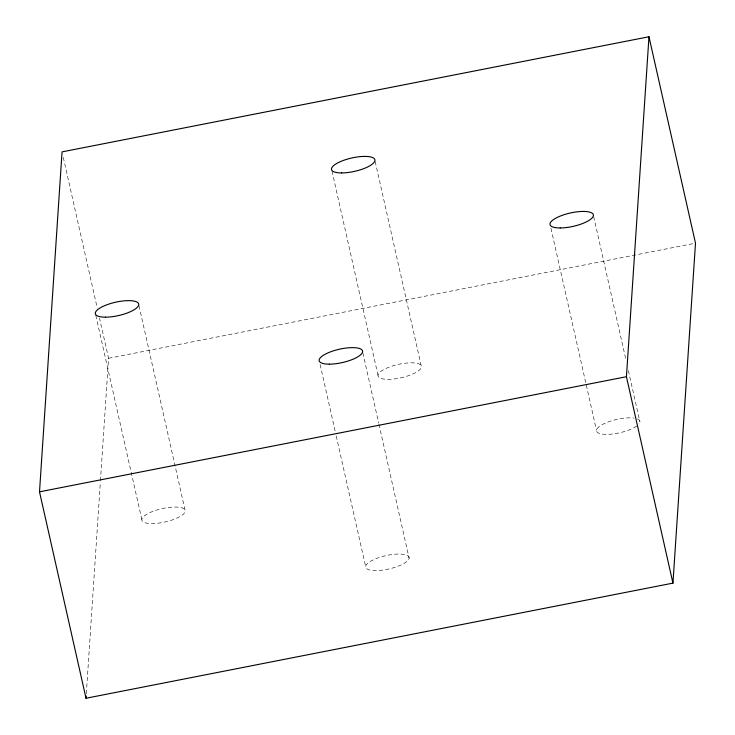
<?xml version="1.0" encoding="UTF-8"?>
<svg xmlns="http://www.w3.org/2000/svg" width="735" height="735" viewBox="0 0 735 735"><rect width="100%" height="100%" fill="white"/><g stroke="black" fill="none" stroke-linecap="round" stroke-linejoin="round"><path stroke-width="0.55" stroke-dasharray="3.67 2.76" d="M86.326 693.675L100.364 481.912M100.447 480.763L108.569 358.285L99.51 318.126M108.569 358.285L693.243 243.607M593.669 216.623L626.11 360.554M628.37 370.596L639.937 421.918M550.965 228.346L596.471 430.297M375.199 161.599L421.467 366.894A22.234 6.835 -12.7 0 1 388.264 379.343A22.234 6.835 -12.7 0 1 389.476 367.004A22.234 6.835 -12.7 0 1 421.467 366.894M331.99 171.09L378.001 375.273M362.842 352.828L378.69 423.121M378.938 424.233L409.11 558.122A22.234 6.835 -12.7 0 1 375.907 570.58A22.234 6.835 -12.7 0 1 377.119 558.232A22.234 6.835 -12.7 0 1 409.11 558.122M320.138 364.551L335.224 431.491M336.226 435.956L365.644 566.501M139.016 305.824L185.275 511.119A22.234 6.835 -12.7 0 1 152.072 523.577A22.234 6.835 -12.7 0 1 153.284 511.229A22.234 6.835 -12.7 0 1 185.275 511.119M63.311 157.455L97.25 308.084M95.798 315.324L141.818 519.498M637.374 418.913A22.234 6.835 -12.7 0 1 639.018 423.902M636.675 426.043A22.234 6.835 -12.7 0 1 605.171 434.348A22.234 6.835 -12.7 0 1 602.011 424.738A22.234 6.835 -12.7 0 1 634.066 418.105"/><path stroke-width="1.1" d="M39.506 491.834L62.052 151.879L648.977 36.75L695.494 243.166L672.948 583.121L86.023 698.25L39.506 491.834L626.431 376.715L648.977 36.75M86.023 698.25L86.179 695.962M626.431 376.715L672.948 583.121M341.747 172.936A22.234 6.835 -12.7 0 0 374.951 160.478A22.234 6.835 -12.7 0 0 342.96 160.588A22.234 6.835 -12.7 0 0 341.747 172.936M560.217 227.96A22.234 6.835 -12.7 0 0 593.421 215.511A22.234 6.835 -12.7 0 0 561.43 215.621A22.234 6.835 -12.7 0 0 560.217 227.96M105.555 317.171A22.234 6.835 -12.7 0 0 138.759 304.713A22.234 6.835 -12.7 0 0 106.768 304.823A22.234 6.835 -12.7 0 0 105.555 317.171M329.39 364.165A22.234 6.835 -12.7 0 0 362.594 351.707A22.234 6.835 -12.7 0 0 330.603 351.817A22.234 6.835 -12.7 0 0 329.39 364.165"/></g></svg>
